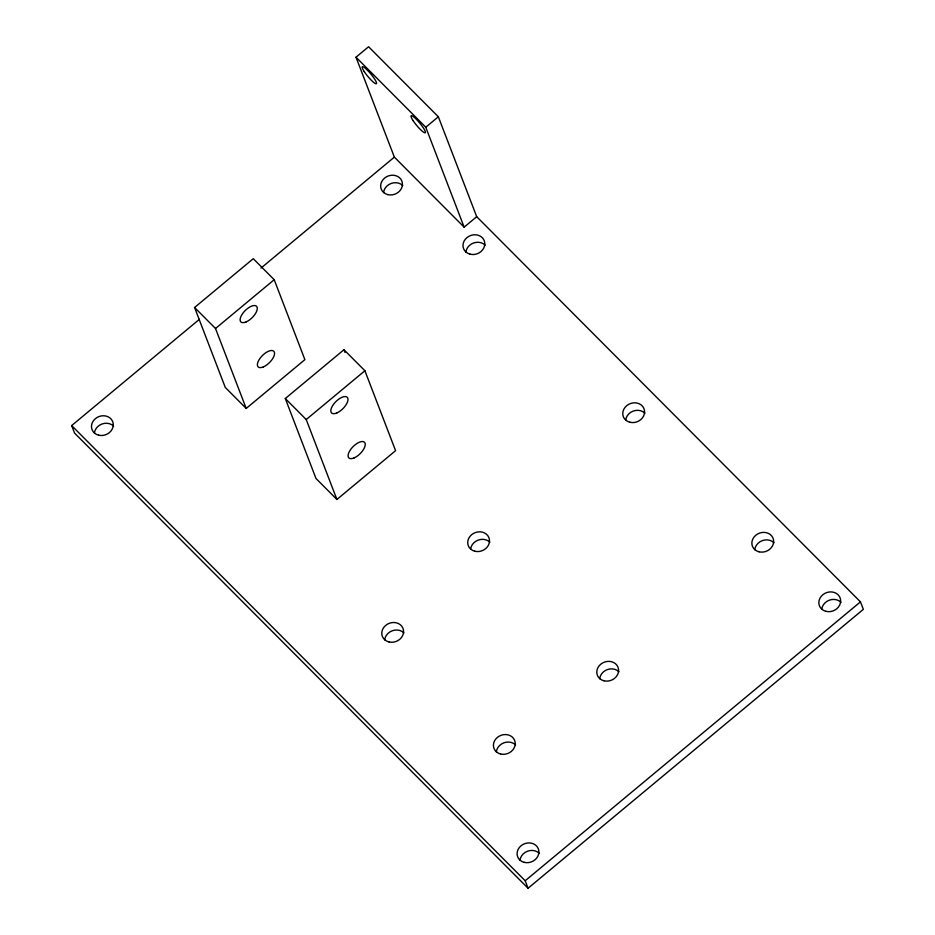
<?xml version="1.0" encoding="UTF-8"?>
<svg xmlns="http://www.w3.org/2000/svg" width="935" height="935" viewBox="0 0 935 935"><rect width="100%" height="100%" fill="white"/><g stroke="black" fill="none" stroke-linecap="round" stroke-linejoin="round"><path stroke-width="1.4" d="M476.71 216.698L464.134 227.158L394.36 157.127L356.001 57.21L368.577 46.75L438.351 116.781L476.71 216.698L860.457 601.86L863.344 609.351L528.065 888.25L74.543 433.069L71.656 425.577L199.4 319.314M194.585 307.498L253.268 258.691L274.2 279.705L304.88 359.636L246.209 408.443L225.277 387.441L194.585 307.498L215.518 328.512L246.209 408.443M464.134 227.158L425.776 127.242L438.351 116.781M261.029 268.053L394.36 157.127M215.518 328.512L274.2 279.705M285.292 398.532L343.963 349.725L364.895 370.739L395.587 450.67L336.916 499.477L315.983 478.475L285.292 398.532L306.224 419.546L336.916 499.477M306.224 419.546L364.895 370.739M528.065 888.25L525.189 880.758L860.457 601.86M356.001 57.21L425.776 127.242M71.656 425.577L525.189 880.758M343.963 349.725L345.003 352.437M384.706 639.856A11.068 9.689 -21 0 1 392.326 630.739A11.068 9.689 -21 0 1 403.943 632.901M496.345 751.904A11.068 9.689 -21 0 1 503.965 742.787A11.068 9.689 -21 0 1 515.582 744.95M599.709 678.716A11.068 9.689 -21 0 1 607.329 669.6A11.068 9.689 -21 0 1 618.947 671.762M470.632 549.172A11.068 9.689 -21 0 1 478.252 540.056A11.068 9.689 -21 0 1 489.87 542.218M625.69 420.177A11.068 9.689 -21 0 1 633.311 411.061A11.068 9.689 -21 0 1 644.94 413.223M754.767 549.722A11.068 9.689 -21 0 1 762.399 540.605A11.068 9.689 -21 0 1 774.016 542.779M465.91 252.123A11.068 9.689 -21 0 1 473.531 243.006A11.068 9.689 -21 0 1 485.16 245.169M383.572 192.552A11.068 9.689 -21 0 1 391.192 183.435A11.068 9.689 -21 0 1 402.81 185.597M94.4 433.104A11.068 9.689 -21 0 1 102.02 423.987A11.068 9.689 -21 0 1 113.638 426.15M520.012 860.282A11.068 9.689 -21 0 1 527.632 851.166A11.068 9.689 -21 0 1 539.261 853.328M821.76 609.269A11.068 9.689 -21 0 1 829.38 600.153A11.068 9.689 -21 0 1 840.997 602.315M629.909 422.246A11.068 9.689 -21 0 0 644.425 410.161A11.068 9.689 -21 0 0 626.695 405.697A11.068 9.689 -21 0 0 629.909 422.246M758.986 551.79A11.068 9.689 -21 0 0 773.502 539.717A11.068 9.689 -21 0 0 755.784 535.252A11.068 9.689 -21 0 0 758.986 551.79M474.84 551.229A11.068 9.689 -21 0 0 489.356 539.156A11.068 9.689 -21 0 0 471.637 534.691A11.068 9.689 -21 0 0 474.84 551.229M603.928 680.785A11.068 9.689 -21 0 0 618.444 668.712A11.068 9.689 -21 0 0 600.714 664.247A11.068 9.689 -21 0 0 603.928 680.785M388.913 641.924A11.068 9.689 -21 0 0 403.429 629.851A11.068 9.689 -21 0 0 385.711 625.375A11.068 9.689 -21 0 0 388.913 641.924M500.552 753.972A11.068 9.689 -21 0 0 515.068 741.887A11.068 9.689 -21 0 0 497.35 737.423A11.068 9.689 -21 0 0 500.552 753.972M364.264 71.644A11.068 1.94 50.2 0 0 376.349 83.764A11.068 1.94 50.2 0 0 367.432 70.207A11.068 1.94 50.2 0 0 364.264 71.644M413.106 120.662A11.068 1.94 50.2 0 0 425.191 132.793A11.068 1.94 50.2 0 0 416.274 119.236A11.068 1.94 50.2 0 0 413.106 120.662M354.131 457.905A11.068 4.991 -44.9 0 0 365.047 443.12A11.068 4.991 -44.9 0 0 350.812 449.256A11.068 4.991 -44.9 0 0 354.131 457.905M336.869 412.943A11.068 4.991 -44.9 0 0 347.785 398.158A11.068 4.991 -44.9 0 0 333.55 404.294A11.068 4.991 -44.9 0 0 336.869 412.943M246.162 321.909A11.068 4.991 -44.9 0 0 257.078 307.124A11.068 4.991 -44.9 0 0 242.843 313.26A11.068 4.991 -44.9 0 0 246.162 321.909M263.425 366.871A11.068 4.991 -44.9 0 0 274.341 352.086A11.068 4.991 -44.9 0 0 260.105 358.222A11.068 4.991 -44.9 0 0 263.425 366.871M98.607 435.172A11.068 9.689 -21 0 0 113.123 423.099A11.068 9.689 -21 0 0 95.405 418.635A11.068 9.689 -21 0 0 98.607 435.172M524.231 862.351A11.068 9.689 -21 0 0 538.747 850.266A11.068 9.689 -21 0 0 521.017 845.801A11.068 9.689 -21 0 0 524.231 862.351M825.979 611.338A11.068 9.689 -21 0 0 840.495 599.253A11.068 9.689 -21 0 0 822.765 594.789A11.068 9.689 -21 0 0 825.979 611.338M387.78 194.62A11.068 9.689 -21 0 0 402.295 182.547A11.068 9.689 -21 0 0 384.577 178.082A11.068 9.689 -21 0 0 387.78 194.62M470.13 254.191A11.068 9.689 -21 0 0 484.646 242.118A11.068 9.689 -21 0 0 466.916 237.642A11.068 9.689 -21 0 0 470.13 254.191"/></g></svg>
